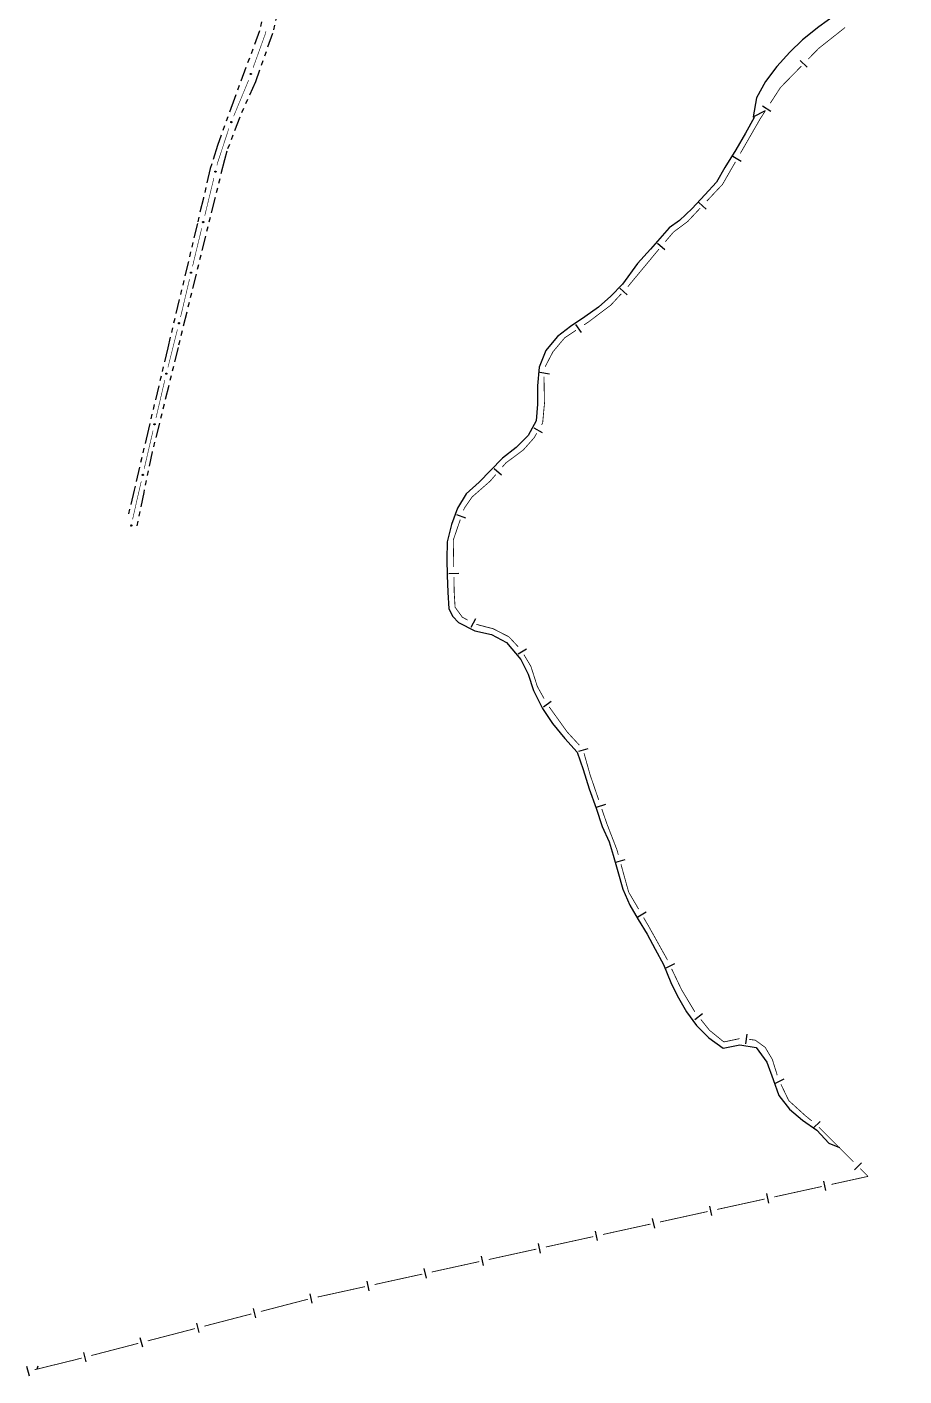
# Model space of a CAD drawing. Extents: x 209193 to 212081, y 4877574 to 4880493.
# Drawn here: x 211323.5 to 211593.7, y 4878091.6 to 4878506.9 of the extents above; entities that cross this region are included whole.
import ezdxf

# ---------------------------------------------------------------- set-up
doc = ezdxf.new("R2010")
doc.units = 0
doc.header["$LTSCALE"] = 1.5
doc.header["$MEASUREMENT"] = 0
doc.linetypes.add('TRACO_13', pattern=[8, 5, -1, 1, -1])
doc.linetypes.add('TRACO_25', pattern=[8, 3, -1, 1, -1, 1, -1])
for name, color, linetype in [('HD-CURSO-INTER', 170, 'CONTINUOUS'), ('HD-CURSO-PERENE', 170, 'CONTINUOUS'), ('HD-LAGOS-PERENE', 170, 'CONTINUOUS'), ('LM-LIM-SETORES-BAIRROS', 250, 'CONTINUOUS'), ('SV-EIXO-RUA-N-PAV', 6, 'CONTINUOUS'), ('SV-RUA-NAO-PAV', 7, 'CONTINUOUS')]:
    doc.layers.add(name, color=color, linetype=linetype)

msp = doc.modelspace()

# ---------------------------------------------------------------- linework, layer by layer
at = {"layer": 'HD-CURSO-INTER', "linetype": 'TRACO_13'}
msp.add_polyline3d([(211326.899365, 4878094.631634, 10.082664), (211326.600154, 4878093.746257, 9.846556)], dxfattribs=at)
at = {"layer": 'HD-CURSO-PERENE', "linetype": 'Continuous'}
msp.add_polyline3d([(211547.218143, 4878479.234029, 9.749455), (211547.538021, 4878479.074401, 9.944126), (211544.803941, 4878474.215733, 9.944126), (211541.830296, 4878469.037105, 9.944126), (211538.477085, 4878463.678305, 9.944126), (211535.902677, 4878459.079577, 10.032613), (211532.328445, 4878455.2395, 10.138797), (211528.414789, 4878450.999441, 10.227283), (211524.520678, 4878447.318992, 10.368862), (211521.265429, 4878445.086269, 10.382302), (211515.58, 4878438.46, 10.382302), (211511.55, 4878434.08, 10.382302), (211506.94, 4878427.77, 10.38), (211503.3, 4878424.07, 10.382302), (211499.6, 4878420.64, 10.382302), (211495.33, 4878417.67, 10.382302), (211490.95, 4878414.69, 10.382302), (211486.91, 4878411.63, 10.382302), (211486.321779, 4878410.920191, 10.382302), (211483.33, 4878407.31, 10.382302), (211481.24, 4878402.22, 10.382302), (211480.77, 4878396.38, 10.382302), (211480.76, 4878390.76, 10.382302), (211480.35, 4878385.61, 10.382302), (211477.88, 4878381.09, 10.382302), (211474.17, 4878377.41, 10.382302), (211469.96, 4878374.12, 10.382302), (211466.29, 4878370.37, 10.382302), (211462.78, 4878366.76, 10.382302), (211458.83, 4878363.18, 10.382302), (211456.1, 4878358.79, 10.382302), (211454.24, 4878353.71, 10.382302), (211452.94, 4878348.39, 10.382302), (211452.82, 4878343.09, 10.382302), (211452.91, 4878338, 10.382302), (211453.1, 4878332.92, 10.382302), (211453.47, 4878327.77, 10.382302), (211454.700805, 4878325.391848, 10.382302), (211456.46, 4878323.59, 10.382302), (211461.48, 4878321.05, 10.382302), (211466.64, 4878319.88, 10.382302), (211471.18, 4878317.37, 10.382302), (211475.63, 4878312.2, 10.382302), (211477.86, 4878307.69, 10.382302), (211479.52, 4878302.6, 10.382302), (211482.27, 4878297.15, 10.382302), (211485.33, 4878292.53, 10.382302), (211489.17, 4878287.88, 10.382302), (211492.96, 4878283.67, 10.382302), (211494.86, 4878278.35, 10.382302), (211496.64, 4878272.42, 10.382302), (211498.79, 4878266.45, 10.382302), (211500.67, 4878260.79, 10.382302), (211502.82, 4878256.09, 10.382302), (211504.117139, 4878251.918898, 10.377798), (211505.536936, 4878246.908728, 10.377798), (211507.076715, 4878241.458543, 10.377798), (211509.226487, 4878236.578384, 10.377798), (211511.746257, 4878232.118244, 10.377798), (211514.556017, 4878227.658106, 10.377798), (211516.965786, 4878223.027959, 10.377798), (211519.535548, 4878218.347811, 10.377798), (211521.874309, 4878212.798103, 10.209586), (211523.808375, 4878208.771184, 10.262678), (211526.630118, 4878203.777057, 10.262678), (211529.731065, 4878199.522618, 10.262678), (211533.551065, 4878195.768392, 10.280375), (211537.950227, 4878192.514266, 10.298073), (211543.105434, 4878193.557633, 10.244981), (211548.062268, 4878192.722202, 10.404257), (211551.383234, 4878188.228113, 10.421954), (211553.365859, 4878182.933533, 10.510441), (211555.128419, 4878177.93856, 10.510441), (211558.389196, 4878173.744205, 10.475046), (211562.36876, 4878170.389817, 10.828994), (211566.827781, 4878167.255652, 11.218335), (211570.508015, 4878163.34143, 11.271427), (211573.740112, 4878161.926129, 11.306822)], dxfattribs=at)
at = {"layer": 'HD-LAGOS-PERENE', "linetype": 'Continuous'}
msp.add_polyline3d([(211593.655228, 4878579.724059, 9.767153), (211593.004828, 4878578.678624, 9.767153), (211591.010397, 4878573.54075, 9.767153), (211588.996419, 4878567.843266, 9.767153), (211589.220777, 4878562.067628, 9.767153), (211589.350921, 4878558.128805, 9.767153), (211589.40501, 4878556.491813, 9.767153), (211586.910493, 4878551.953106, 9.767153), (211585.03658, 4878546.035893, 9.767153), (211582.422642, 4878540.877538, 9.767153), (211577.048764, 4878538.355067, 9.767153), (211574.854283, 4878533.476845, 9.767153), (211572.879538, 4878528.718712, 9.767153), (211571.345598, 4878522.501988, 9.767153), (211573.169036, 4878516.327917, 9.767153), (211572.55401, 4878510.59158, 9.767153), (211567.460778, 4878506.97013, 9.767153), (211562.407812, 4878502.968987, 9.767153), (211558.453857, 4878499.148592, 9.767153), (211554.460435, 4878494.688628, 9.767153), (211551.026675, 4878490.109199, 9.767153), (211548.192812, 4878485.070582, 9.767153), (211547.218143, 4878479.234029, 9.767153), (211551.012916, 4878481.18014, 9.767153)], dxfattribs=at)
at = {"layer": 'LM-LIM-SETORES-BAIRROS', "const_width": 0.25}
for points in [[(211567.344455, 4878500.278845), (211575.510776, 4878506.732874)], [(211564.135959, 4878496.994855), (211566.931308, 4878499.855977)], [(211566.931308, 4878499.855977), (211567.344455, 4878500.278845)], [(211555.587359, 4878488.245112), (211562.039447, 4878494.849013)], [(211552.452769, 4878483.403912), (211555.170277, 4878487.600952)], [(211555.170277, 4878487.600952), (211555.587359, 4878488.245112)], [(211543.221547, 4878467.957503), (211549.205877, 4878478.358839)], [(211549.205877, 4878478.358839), (211549.363014, 4878478.631958)], [(211549.363014, 4878478.631958), (211550.822264, 4878480.885688)], [(211537.744238, 4878458.437417), (211541.725465, 4878465.357169)], [(211532.939087, 4878453.324243), (211537.732804, 4878458.42525)], [(211537.732804, 4878458.42525), (211537.744238, 4878458.437417)], [(211526.955374, 4878446.956959), (211530.884636, 4878451.138097)], [(211522.667492, 4878443.775628), (211526.744708, 4878446.800659)], [(211526.744708, 4878446.800659), (211526.955374, 4878446.956959)], [(211520.123467, 4878440.789164), (211522.068867, 4878443.072894)], [(211522.068867, 4878443.072894), (211522.667492, 4878443.775628)], [(211508.598616, 4878426.962775), (211517.535318, 4878437.739387)], [(211517.535318, 4878437.739387), (211517.895494, 4878438.173717)], [(211517.895494, 4878438.173717), (211518.178068, 4878438.505434)], [(211503.372023, 4878421.298828), (211506.568427, 4878424.7544)], [(211496.594404, 4878416.181033), (211503.138377, 4878421.122402)], [(211503.138377, 4878421.122402), (211503.372023, 4878421.298828)], [(211495.096749, 4878415.182597), (211495.9288, 4878415.737297)], [(211495.9288, 4878415.737297), (211496.594404, 4878416.181033)], [(211488.596269, 4878410.570921), (211489.12519, 4878411.201557)], [(211489.12519, 4878411.201557), (211492.600598, 4878413.518496)], [(211485.528902, 4878406.913675), (211488.596269, 4878410.570921)], [(211483.315802, 4878402.694953), (211485.423579, 4878406.712903)], [(211485.423579, 4878406.712903), (211485.528902, 4878406.913675)], [(211482.762527, 4878399.098665), (211482.789266, 4878399.272469)], [(211482.776494, 4878398.274633), (211482.762527, 4878399.098665)], [(211483.245438, 4878402.237585), (211483.315802, 4878402.694953)], [(211482.900845, 4878390.937857), (211482.776494, 4878398.274633)], [(211482.839513, 4878390.278533), (211482.900845, 4878390.937857)], [(211482.34757, 4878384.99015), (211482.839513, 4878390.278533)], [(211482.003891, 4878384.393233), (211482.34757, 4878384.99015)], [(211476.399863, 4878376.691024), (211479.439309, 4878380.110401)], [(211479.439309, 4878380.110401), (211479.719514, 4878380.425631)], [(211479.719514, 4878380.425631), (211480.506997, 4878381.793366)], [(211471.005431, 4878372.67978), (211476.058794, 4878376.437409)], [(211476.058794, 4878376.437409), (211476.399863, 4878376.691024)], [(211469.892112, 4878371.391511), (211470.545975, 4878372.148124)], [(211470.545975, 4878372.148124), (211471.005431, 4878372.67978)], [(211460.631523, 4878362.236713), (211465.939443, 4878366.881143)], [(211465.939443, 4878366.881143), (211466.164274, 4878367.07787)], [(211466.164274, 4878367.07787), (211467.930523, 4878369.121672)], [(211458.141785, 4878358.640425), (211460.092479, 4878361.458094)], [(211460.092479, 4878361.458094), (211460.631523, 4878362.236713)], [(211457.955953, 4878358.098416), (211458.141785, 4878358.640425)], [(211454.822135, 4878348.958111), (211456.982981, 4878355.260578)], [(211454.827976, 4878348.62077), (211454.822135, 4878348.958111)], [(211454.966484, 4878340.621969), (211454.827976, 4878348.62077)], [(211455.098773, 4878332.982293), (211455.018424, 4878337.622419)], [(211455.119865, 4878332.623734), (211455.098773, 4878332.982293)], [(211455.37541, 4878328.279454), (211455.119865, 4878332.623734)], [(211455.756669, 4878327.755223), (211455.37541, 4878328.279454)], [(211457.58851, 4878325.236442), (211455.756669, 4878327.755223)], [(211458.362606, 4878324.806389), (211457.58851, 4878325.236442)], [(211459.236763, 4878324.320746), (211458.362606, 4878324.806389)], [(211467.132506, 4878321.640154), (211461.916403, 4878323.006276)], [(211467.673164, 4878321.362101), (211467.132506, 4878321.640154)], [(211471.973663, 4878319.150416), (211467.673164, 4878321.362101)], [(211472.08549, 4878319.030306), (211471.973663, 4878319.150416)], [(211474.811163, 4878316.102729), (211472.08549, 4878319.030306)], [(211478.751282, 4878310.021377), (211476.568651, 4878313.692165)], [(211478.97242, 4878309.326373), (211478.751282, 4878310.021377)], [(211480.687745, 4878303.935351), (211478.97242, 4878309.326373)], [(211480.853486, 4878303.635438), (211480.687745, 4878303.935351)], [(211482.788231, 4878300.134472), (211480.853486, 4878303.635438)], [(211489.885943, 4878289.895996), (211484.371367, 4878297.592162)], [(211490.246414, 4878289.504628), (211489.885943, 4878289.895996)], [(211493.633792, 4878285.826902), (211490.246414, 4878289.504628)], [(211496.940201, 4878276.755713), (211495.101731, 4878283.305261)], [(211497.00415, 4878276.569051), (211496.940201, 4878276.755713)], [(211499.596953, 4878269.000869), (211497.00415, 4878276.569051)], [(211502.057995, 4878261.817285), (211500.569254, 4878266.162801)], [(211502.204575, 4878261.438088), (211502.057995, 4878261.817285)], [(211505.239327, 4878253.587319), (211502.204575, 4878261.438088)], [(211505.394772, 4878253.025325), (211505.239327, 4878253.587319)], [(211505.661358, 4878252.061514), (211505.394772, 4878253.025325)], [(211508.835615, 4878240.585354), (211506.461116, 4878249.170081)], [(211508.882642, 4878240.505194), (211508.835615, 4878240.585354)], [(211511.91873, 4878235.330045), (211508.882642, 4878240.505194)], [(211514.921641, 4878230.211446), (211513.436774, 4878232.74247)], [(211514.953581, 4878230.154188), (211514.921641, 4878230.211446)], [(211520.59271, 4878220.045017), (211514.953581, 4878230.154188)], [(211520.775809, 4878219.662174), (211520.59271, 4878220.045017)], [(211525.15723, 4878210.501022), (211522.070175, 4878216.955772)], [(211525.591991, 4878209.776421), (211525.15723, 4878210.501022)], [(211529.193461, 4878203.77397), (211525.591991, 4878209.776421)], [(211533.732993, 4878198.052332), (211531.043271, 4878201.414485)], [(211534.271883, 4878197.614484), (211533.732993, 4878198.052332)], [(211538.159194, 4878194.456044), (211534.271883, 4878197.614484)], [(211543.043443, 4878195.484307), (211539.129244, 4878194.660265)], [(211547.841508, 4878195.009319), (211546.01506, 4878195.237625)], [(211539.129244, 4878194.660265), (211538.159194, 4878194.456044)], [(211547.970371, 4878194.915601), (211547.841508, 4878195.009319)], [(211550.884521, 4878192.796219), (211547.970371, 4878194.915601)], [(211551.08674, 4878192.454975), (211550.884521, 4878192.796219)], [(211553.097621, 4878189.061612), (211551.08674, 4878192.454975)], [(211553.114091, 4878189.008542), (211553.097621, 4878189.061612)], [(211554.596088, 4878184.233222), (211553.114091, 4878189.008542)], [(211558.146256, 4878176.405445), (211555.723558, 4878181.461512)], [(211558.437376, 4878176.140755), (211558.146256, 4878176.405445)], [(211563.26826, 4878171.748456), (211558.437376, 4878176.140755)], [(211563.634411, 4878171.452419), (211563.26826, 4878171.748456)], [(211565.189671, 4878170.194975), (211563.634411, 4878171.452419)], [(211572.164565, 4878163.503101), (211567.44503, 4878168.222635)], [(211572.394674, 4878163.272784), (211572.164565, 4878163.503101)], [(211578.048972, 4878157.613374), (211572.394674, 4878163.272784)], [(211582.576809, 4878153.081442), (211580.169333, 4878155.491095)], [(211553.668658, 4878146.748169), (211568.32114, 4878149.958273)], [(211571.251637, 4878150.600294), (211581.99679, 4878152.954371)], [(211581.99679, 4878152.954371), (211582.576809, 4878153.081442)], [(211536.08568, 4878142.896045), (211550.738162, 4878146.106149)], [(211518.502701, 4878139.04392), (211533.155183, 4878142.254024)], [(211500.919723, 4878135.191795), (211515.572205, 4878138.401899)], [(211483.336744, 4878131.33967), (211497.989226, 4878134.549774)], [(211465.753765, 4878127.487545), (211480.406248, 4878130.697649)], [(211448.170787, 4878123.63542), (211462.823269, 4878126.845524)], [(211430.587808, 4878119.783296), (211445.240291, 4878122.9934)], [(211413.00483, 4878115.931171), (211427.657312, 4878119.141275)], [(211395.561471, 4878111.49574), (211410.079435, 4878115.267835)], [(211378.139913, 4878106.969226), (211392.657878, 4878110.741321)], [(211360.718355, 4878102.442713), (211375.23632, 4878106.214808)], [(211343.296797, 4878097.916199), (211357.814762, 4878101.688294)], [(211325.832689, 4878093.558306), (211337.488256, 4878096.412731)], [(211337.488256, 4878096.412731), (211337.871653, 4878096.506624)], [(211337.871653, 4878096.506624), (211340.393204, 4878097.16178)]]:
    msp.add_lwpolyline(points, dxfattribs=at)
at = {"layer": 'LM-LIM-SETORES-BAIRROS'}
for points in [[(211563.811205, 4878494.516038), (211561.665363, 4878496.61255)], [(211552.624877, 4878480.909843), (211550.106653, 4878482.540348)], [(211543.524326, 4878465.475906), (211540.923992, 4878466.971988)], [(211532.662526, 4878450.839587), (211530.47638, 4878452.894038)], [(211519.968399, 4878438.293978), (211517.68467, 4878440.239377)], [(211508.348618, 4878424.469936), (211506.14632, 4878426.507062)], [(211494.264699, 4878412.825121), (211492.600598, 4878415.321272)], [(211484.423881, 4878400.032755), (211481.458766, 4878400.488927)], [(211482.305896, 4878381.911542), (211479.706028, 4878383.408435)], [(211469.719305, 4878368.897491), (211467.449467, 4878370.85908)], [(211458.726224, 4878355.720038), (211455.888386, 4878356.693011)], [(211456.500886, 4878338.648239), (211453.501336, 4878338.596299)], [(211461.713542, 4878324.660695), (211460.256613, 4878322.038224)], [(211477.346879, 4878315.318314), (211474.768272, 4878313.785088)], [(211485.00822, 4878299.278703), (211482.569617, 4878297.531357)], [(211496.275657, 4878284.673434), (211493.387292, 4878283.862665)], [(211501.664187, 4878267.594974), (211498.826119, 4878266.622673)], [(211507.640247, 4878250.533771), (211504.748813, 4878249.734013)], [(211514.224546, 4878234.364017), (211511.636972, 4878232.845973)], [(211522.991921, 4878218.505089), (211520.285519, 4878217.210723)], [(211531.589879, 4878203.132396), (211529.247273, 4878201.258312)], [(211545.208835, 4878196.850077), (211544.83673, 4878193.873243)], [(211556.644162, 4878183.011508), (211553.938714, 4878181.715148)], [(211567.798584, 4878169.990402), (211565.677264, 4878167.869081)], [(211580.523685, 4878157.258702), (211578.401406, 4878155.13834)], [(211569.618983, 4878148.707032), (211568.976962, 4878151.637529)], [(211552.036004, 4878144.854907), (211551.393983, 4878147.785404)], [(211534.453026, 4878141.002782), (211533.811005, 4878143.933279)], [(211516.870047, 4878137.150658), (211516.228026, 4878140.081154)], [(211499.287069, 4878133.298533), (211498.645048, 4878136.229029)], [(211481.70409, 4878129.446408), (211481.062069, 4878132.376904)], [(211446.538133, 4878121.742158), (211445.896112, 4878124.672655)], [(211464.121112, 4878125.594283), (211463.479091, 4878128.52478)], [(211428.955155, 4878117.890033), (211428.313134, 4878120.82053)], [(211411.372176, 4878114.037909), (211410.730155, 4878116.968405)], [(211394.002951, 4878109.540998), (211393.248532, 4878112.444591)], [(211376.581394, 4878105.014484), (211375.826975, 4878107.918077)], [(211359.159836, 4878100.48797), (211358.405417, 4878103.391563)], [(211341.738278, 4878095.961456), (211340.983859, 4878098.865049)], [(211324.270192, 4878091.624767), (211323.513202, 4878094.527691)]]:
    msp.add_lwpolyline(points, dxfattribs=at)
at = {"layer": 'SV-EIXO-RUA-N-PAV', "const_width": 0.18}
for points in [[(211396.921534, 4878504.737234), (211393.141832, 4878494.29151)], [(211397.135425, 4878505.602671), (211396.921534, 4878504.737234)], [(211391.69564, 4878490.294762), (211387.189877, 4878479.443384)], [(211391.780822, 4878490.530174), (211391.69564, 4878490.294762)], [(211385.719487, 4878475.725623), (211382.29243, 4878465.273098)], [(211382.29243, 4878465.273098), (211382.194013, 4878464.972927)], [(211382.194013, 4878464.972927), (211382.033108, 4878464.308012)], [(211381.092292, 4878460.420228), (211378.975456, 4878451.672713)], [(211378.96346, 4878451.623141), (211378.268676, 4878448.757158)], [(211378.975456, 4878451.672713), (211378.96346, 4878451.623141)], [(211377.326276, 4878444.869758), (211375.205876, 4878436.123107)], [(211375.205876, 4878436.123107), (211375.162809, 4878435.945458)], [(211375.162809, 4878435.945458), (211374.514917, 4878433.203765)], [(211373.595008, 4878429.310981), (211371.295236, 4878419.57902)], [(211371.267142, 4878419.460135), (211370.812689, 4878417.638115)], [(211371.295236, 4878419.57902), (211371.267142, 4878419.460135)], [(211369.844656, 4878413.757018), (211366.940556, 4878402.113728)], [(211365.982522, 4878398.230218), (211363.255766, 4878386.544124)], [(211362.346848, 4878382.648759), (211362.145581, 4878381.786186)], [(211362.145581, 4878381.786186), (211359.634605, 4878370.959288)], [(211358.730909, 4878367.062709), (211357.827214, 4878363.166129)], [(211357.727325, 4878362.735425), (211356.059552, 4878355.363868)], [(211357.827214, 4878363.166129), (211357.727325, 4878362.735425)]]:
    msp.add_lwpolyline(points, dxfattribs=at)
at = {"layer": 'SV-EIXO-RUA-N-PAV'}
for points in [[(211392.613727, 4878492.508494), (211392.635105, 4878492.464506), (211392.644484, 4878492.422328), (211392.642181, 4878492.384898), (211392.631521, 4878492.352353), (211392.616866, 4878492.320287), (211392.594958, 4878492.291217), (211392.563495, 4878492.264338), (211392.519519, 4878492.242583), (211392.47568, 4878492.235815), (211392.438864, 4878492.23611), (211392.404288, 4878492.245271), (211392.373375, 4878492.26003), (211392.343931, 4878492.283785), (211392.317004, 4878492.315936), (211392.296199, 4878492.360685), (211392.287288, 4878492.402098), (211392.290466, 4878492.438243), (211392.299896, 4878492.472945), (211392.31525, 4878492.505503), (211392.33692, 4878492.533915), (211392.36934, 4878492.560969), (211392.413779, 4878492.580918), (211392.454982, 4878492.590277), (211392.491162, 4878492.587608), (211392.525118, 4878492.577554), (211392.557459, 4878492.563246), (211392.587598, 4878492.54244), (211392.613727, 4878492.508494)], [(211386.57968, 4878477.686768), (211386.598996, 4878477.641836), (211386.606409, 4878477.599269), (211386.602373, 4878477.561986), (211386.590216, 4878477.52997), (211386.57409, 4878477.498617), (211386.550858, 4878477.470594), (211386.518183, 4878477.445203), (211386.473245, 4878477.42551), (211386.42914, 4878477.420782), (211386.392377, 4878477.422783), (211386.358263, 4878477.433537), (211386.328068, 4878477.449713), (211386.299757, 4878477.474809), (211386.274349, 4878477.508173), (211386.255641, 4878477.553838), (211386.248659, 4878477.59562), (211386.25351, 4878477.631579), (211386.264538, 4878477.665806), (211386.281385, 4878477.697618), (211386.304349, 4878477.724995), (211386.337988, 4878477.750516), (211386.383305, 4878477.768384), (211386.424897, 4878477.775823), (211386.460915, 4878477.771479), (211386.494367, 4878477.759862), (211386.526011, 4878477.74407), (211386.555153, 4878477.721889), (211386.57968, 4878477.686768)], [(211381.703487, 4878462.477878), (211381.729555, 4878462.436496), (211381.743497, 4878462.395599), (211381.745308, 4878462.358142), (211381.738277, 4878462.324626), (211381.727223, 4878462.291147), (211381.708631, 4878462.259852), (211381.680301, 4878462.229689), (211381.638973, 4878462.203247), (211381.59614, 4878462.191719), (211381.559512, 4878462.187979), (211381.524141, 4878462.193297), (211381.491798, 4878462.204581), (211381.459929, 4878462.224969), (211381.429642, 4878462.253976), (211381.40406, 4878462.296177), (211381.390666, 4878462.336365), (211381.389866, 4878462.37264), (211381.395438, 4878462.408166), (211381.407134, 4878462.442211), (211381.425562, 4878462.472825), (211381.454822, 4878462.503267), (211381.496809, 4878462.527964), (211381.536739, 4878462.54178), (211381.572994, 4878462.54309), (211381.607846, 4878462.536816), (211381.64156, 4878462.526137), (211381.673797, 4878462.508757), (211381.703487, 4878462.477878)], [(211377.938309, 4878446.927159), (211377.96436, 4878446.885766), (211377.978286, 4878446.844864), (211377.980081, 4878446.807406), (211377.973037, 4878446.773893), (211377.961969, 4878446.740418), (211377.943364, 4878446.709131), (211377.915022, 4878446.678979), (211377.873683, 4878446.652555), (211377.830845, 4878446.641043), (211377.794216, 4878446.637318), (211377.758847, 4878446.642651), (211377.726508, 4878446.653948), (211377.694648, 4878446.674349), (211377.664373, 4878446.703369), (211377.638808, 4878446.74558), (211377.625431, 4878446.785773), (211377.624646, 4878446.822049), (211377.630232, 4878446.857573), (211377.641942, 4878446.891612), (211377.660382, 4878446.92222), (211377.689655, 4878446.952649), (211377.731652, 4878446.97733), (211377.771587, 4878446.991129), (211377.807843, 4878446.992424), (211377.842693, 4878446.986136), (211377.876402, 4878446.975443), (211377.908632, 4878446.95805), (211377.938309, 4878446.927159)], [(211374.195135, 4878431.371886), (211374.221425, 4878431.330644), (211374.235587, 4878431.289823), (211374.237599, 4878431.252377), (211374.230749, 4878431.218823), (211374.219875, 4878431.185285), (211374.201451, 4878431.15389), (211374.173284, 4878431.123576), (211374.132098, 4878431.096913), (211374.089328, 4878431.085154), (211374.052721, 4878431.081217), (211374.017322, 4878431.086346), (211373.984918, 4878431.097455), (211373.95294, 4878431.117671), (211373.922498, 4878431.146516), (211373.896689, 4878431.188578), (211373.88308, 4878431.228693), (211373.882085, 4878431.264965), (211373.887466, 4878431.30052), (211373.898978, 4878431.334627), (211373.917241, 4878431.36534), (211373.946338, 4878431.395938), (211373.988192, 4878431.420861), (211374.028047, 4878431.434891), (211374.064294, 4878431.436396), (211374.09918, 4878431.43031), (211374.13295, 4878431.419812), (211374.16528, 4878431.402605), (211374.195135, 4878431.371886)], [(211370.470253, 4878415.810336), (211370.49603, 4878415.768772), (211370.509686, 4878415.727779), (211370.511234, 4878415.69031), (211370.503969, 4878415.656844), (211370.49268, 4878415.623443), (211370.473869, 4878415.592279), (211370.445329, 4878415.562315), (211370.403816, 4878415.536164), (211370.360903, 4878415.524936), (211370.324251, 4878415.521452), (211370.288917, 4878415.527019), (211370.256654, 4878415.538529), (211370.224929, 4878415.559139), (211370.194846, 4878415.588358), (211370.16956, 4878415.630737), (211370.156449, 4878415.671018), (211370.155903, 4878415.707298), (211370.161724, 4878415.742784), (211370.173657, 4878415.776746), (211370.192299, 4878415.807231), (211370.221772, 4878415.837467), (211370.263931, 4878415.861869), (211370.303957, 4878415.875405), (211370.34022, 4878415.87646), (211370.375028, 4878415.869943), (211370.408666, 4878415.859028), (211370.44078, 4878415.841423), (211370.470253, 4878415.810336)], [(211366.598119, 4878400.285949), (211366.623897, 4878400.244385), (211366.637552, 4878400.203392), (211366.6391, 4878400.165924), (211366.631835, 4878400.132457), (211366.620546, 4878400.099056), (211366.601735, 4878400.067892), (211366.573196, 4878400.037928), (211366.531683, 4878400.011777), (211366.48877, 4878400.000549), (211366.452117, 4878399.997066), (211366.416784, 4878400.002632), (211366.384521, 4878400.014142), (211366.352795, 4878400.034753), (211366.322712, 4878400.063971), (211366.297427, 4878400.106351), (211366.284315, 4878400.146631), (211366.283769, 4878400.182912), (211366.28959, 4878400.218398), (211366.301524, 4878400.252359), (211366.320166, 4878400.282844), (211366.349639, 4878400.31308), (211366.391798, 4878400.337483), (211366.431824, 4878400.351018), (211366.468087, 4878400.352074), (211366.502894, 4878400.345556), (211366.536533, 4878400.334641), (211366.568647, 4878400.317036), (211366.598119, 4878400.285949)], [(211362.941157, 4878384.71135), (211362.967563, 4878384.670183), (211362.98184, 4878384.629402), (211362.983958, 4878384.591961), (211362.977202, 4878384.558388), (211362.966422, 4878384.524819), (211362.948087, 4878384.493373), (211362.920006, 4878384.462979), (211362.878896, 4878384.4362), (211362.836158, 4878384.42432), (211362.799563, 4878384.42028), (211362.764149, 4878384.425309), (211362.731715, 4878384.436327), (211362.69968, 4878384.456453), (211362.669156, 4878384.485211), (211362.643229, 4878384.527201), (211362.629507, 4878384.567277), (211362.628409, 4878384.603545), (211362.63369, 4878384.639116), (211362.645106, 4878384.673255), (211362.663282, 4878384.704019), (211362.692293, 4878384.7347), (211362.734075, 4878384.759741), (211362.773891, 4878384.773883), (211362.810134, 4878384.77549), (211362.845036, 4878384.769502), (211362.878837, 4878384.7591), (211362.911215, 4878384.741985), (211362.941157, 4878384.71135)], [(211359.322452, 4878369.126094), (211359.348914, 4878369.084963), (211359.363245, 4878369.044201), (211359.365413, 4878369.006763), (211359.358703, 4878368.973181), (211359.347968, 4878368.939598), (211359.329675, 4878368.908127), (211359.301635, 4878368.877695), (211359.26056, 4878368.850861), (211359.217839, 4878368.838924), (211359.181249, 4878368.834835), (211359.145829, 4878368.839816), (211359.113379, 4878368.850791), (211359.081317, 4878368.870874), (211359.050755, 4878368.899591), (211359.024772, 4878368.941546), (211359.010996, 4878368.981604), (211359.00985, 4878369.017871), (211359.015083, 4878369.053448), (211359.026453, 4878369.087603), (211359.044588, 4878369.118391), (211359.073557, 4878369.149111), (211359.115306, 4878369.174208), (211359.155103, 4878369.188404), (211359.191343, 4878369.190059), (211359.226254, 4878369.184118), (211359.260068, 4878369.173761), (211359.292469, 4878369.156689), (211359.322452, 4878369.126094)], [(211355.75729, 4878353.529017), (211355.783973, 4878353.488029), (211355.798524, 4878353.447345), (211355.800894, 4878353.409919), (211355.794364, 4878353.376301), (211355.783811, 4878353.342661), (211355.765688, 4878353.311092), (211355.737812, 4878353.280509), (211355.696883, 4878353.253454), (211355.654226, 4878353.241287), (211355.617659, 4878353.237001), (211355.582212, 4878353.241791), (211355.549704, 4878353.25259), (211355.517535, 4878353.2725), (211355.486818, 4878353.301052), (211355.460609, 4878353.342866), (211355.446617, 4878353.382849), (211355.445275, 4878353.419109), (211355.450316, 4878353.454715), (211355.461502, 4878353.48893), (211355.479471, 4878353.519816), (211355.508274, 4878353.550691), (211355.549887, 4878353.576013), (211355.589606, 4878353.590423), (211355.625838, 4878353.592274), (211355.66078, 4878353.586521), (211355.69465, 4878353.576347), (211355.727142, 4878353.55945), (211355.75729, 4878353.529017)]]:
    msp.add_lwpolyline(points, close=True, dxfattribs=at)
for points in [[(211392.31525, 4878492.505503), (211392.287288, 4878492.402098)], [(211392.325206, 4878492.515412), (211392.293466, 4878492.387591)], [(211392.33692, 4878492.533915), (211392.296199, 4878492.360685)], [(211392.353494, 4878492.541454), (211392.308804, 4878492.345763)], [(211392.36934, 4878492.560969), (211392.317004, 4878492.315936)], [(211392.391691, 4878492.566812), (211392.331022, 4878492.302897)], [(211392.413779, 4878492.580918), (211392.343931, 4878492.283785)], [(211392.4327, 4878492.583898), (211392.359276, 4878492.276712)], [(211392.454982, 4878492.590277), (211392.373375, 4878492.26003)], [(211392.471168, 4878492.585941), (211392.389387, 4878492.255659)], [(211392.491162, 4878492.587608), (211392.404288, 4878492.245271)], [(211392.50685, 4878492.580285), (211392.419717, 4878492.243233)], [(211392.525118, 4878492.577554), (211392.438864, 4878492.23611)], [(211392.54103, 4878492.566466), (211392.460641, 4878492.240034)], [(211392.557459, 4878492.563246), (211392.47568, 4878492.235815)], [(211392.570786, 4878492.548444), (211392.499574, 4878492.24336)], [(211392.587598, 4878492.54244), (211392.519519, 4878492.242583)], [(211392.598685, 4878492.525289), (211392.540937, 4878492.257415)], [(211392.613727, 4878492.508494), (211392.563495, 4878492.264338)], [(211392.624398, 4878492.48406), (211392.581346, 4878492.284875)], [(211392.635105, 4878492.464506), (211392.594958, 4878492.291217)], [(211392.640555, 4878492.440485), (211392.607996, 4878492.314412)], [(211392.644484, 4878492.422328), (211392.616866, 4878492.320287)], [(211386.281385, 4878477.697618), (211386.248659, 4878477.59562)], [(211386.29179, 4878477.707054), (211386.254158, 4878477.580842)], [(211386.304349, 4878477.724995), (211386.255641, 4878477.553838)], [(211386.321254, 4878477.731757), (211386.267541, 4878477.538348)], [(211386.337988, 4878477.750516), (211386.274349, 4878477.508173)], [(211386.360587, 4878477.755317), (211386.287748, 4878477.494499)], [(211386.383305, 4878477.768384), (211386.299757, 4878477.474809)], [(211386.402343, 4878477.770483), (211386.314757, 4878477.467031)], [(211386.424897, 4878477.775823), (211386.328068, 4878477.449713)], [(211386.440865, 4878477.77074), (211386.34386, 4878477.444605)], [(211386.460915, 4878477.771479), (211386.358263, 4878477.433537)], [(211386.476246, 4878477.763436), (211386.373581, 4878477.430786)], [(211386.494367, 4878477.759862), (211386.392377, 4878477.422783)], [(211386.509749, 4878477.748048), (211386.414313, 4878477.425693)], [(211386.526011, 4878477.74407), (211386.42914, 4878477.420782)], [(211386.538637, 4878477.728665), (211386.453358, 4878477.427211)], [(211386.555153, 4878477.721889), (211386.473245, 4878477.42551)], [(211386.565433, 4878477.704242), (211386.495328, 4878477.439333)], [(211386.57968, 4878477.686768), (211386.518183, 4878477.445203)], [(211386.589207, 4878477.661866), (211386.536967, 4878477.46489)], [(211386.598996, 4878477.641836), (211386.550858, 4878477.470594)], [(211386.603326, 4878477.617589), (211386.564958, 4878477.49316)], [(211386.606409, 4878477.599269), (211386.57409, 4878477.498617)], [(211381.407134, 4878462.442211), (211381.390666, 4878462.336365)], [(211381.415945, 4878462.45315), (211381.398397, 4878462.322622)], [(211381.425562, 4878462.472825), (211381.40406, 4878462.296177)], [(211381.441209, 4878462.482134), (211381.418224, 4878462.282726)], [(211381.454822, 4878462.503267), (211381.429642, 4878462.253976)], [(211381.4764, 4878462.511524), (211381.445004, 4878462.242552)], [(211381.496809, 4878462.527964), (211381.459929, 4878462.224969)], [(211381.51529, 4878462.532999), (211381.475956, 4878462.219619)], [(211381.536739, 4878462.54178), (211381.491798, 4878462.204581)], [(211381.553303, 4878462.539243), (211381.508192, 4878462.20199)], [(211381.572994, 4878462.54309), (211381.524141, 4878462.193297)], [(211381.58939, 4878462.53753), (211381.539701, 4878462.192962)], [(211381.607846, 4878462.536816), (211381.559512, 4878462.187979)], [(211381.624877, 4878462.527538), (211381.580729, 4878462.194264)], [(211381.64156, 4878462.526137), (211381.59614, 4878462.191719)], [(211381.656429, 4878462.512883), (211381.619063, 4878462.201835)], [(211381.673797, 4878462.508757), (211381.638973, 4878462.203247)], [(211381.686696, 4878462.492923), (211381.658638, 4878462.220336)], [(211381.703487, 4878462.477878), (211381.680301, 4878462.229689)], [(211381.71677, 4878462.45476), (211381.695796, 4878462.252057)], [(211381.729555, 4878462.436496), (211381.708631, 4878462.259852)], [(211381.737603, 4878462.413217), (211381.71905, 4878462.284335)], [(211381.743497, 4878462.395599), (211381.727223, 4878462.291147)], [(211377.641942, 4878446.891612), (211377.625431, 4878446.785773)], [(211377.650757, 4878446.902549), (211377.633156, 4878446.772027)], [(211377.660382, 4878446.92222), (211377.638808, 4878446.74558)], [(211377.676033, 4878446.931522), (211377.652967, 4878446.732123)], [(211377.689655, 4878446.952649), (211377.664373, 4878446.703369)], [(211377.711236, 4878446.960897), (211377.67973, 4878446.691938)], [(211377.731652, 4878446.97733), (211377.694648, 4878446.674349)], [(211377.750135, 4878446.982356), (211377.710673, 4878446.668992)], [(211377.771587, 4878446.991129), (211377.726508, 4878446.653948)], [(211377.78815, 4878446.988585), (211377.742901, 4878446.651351)], [(211377.807843, 4878446.992424), (211377.758847, 4878446.642651)], [(211377.824236, 4878446.986857), (211377.774407, 4878446.642309)], [(211377.842693, 4878446.986136), (211377.794216, 4878446.637318)], [(211377.85972, 4878446.976851), (211377.815436, 4878446.643595)], [(211377.876402, 4878446.975443), (211377.830845, 4878446.641043)], [(211377.891265, 4878446.962183), (211377.853772, 4878446.65115)], [(211377.908632, 4878446.95805), (211377.873683, 4878446.652555)], [(211377.921525, 4878446.942211), (211377.893355, 4878446.669635)], [(211377.938309, 4878446.927159), (211377.915022, 4878446.678979)], [(211377.951583, 4878446.904035), (211377.930526, 4878446.701341)], [(211377.96436, 4878446.885766), (211377.943364, 4878446.709131)], [(211377.972399, 4878446.862484), (211377.953793, 4878446.73361)], [(211377.978286, 4878446.844864), (211377.961969, 4878446.740418)], [(211373.898978, 4878431.334627), (211373.88308, 4878431.228693)], [(211373.90773, 4878431.345613), (211373.890884, 4878431.214992)], [(211373.917241, 4878431.36534), (211373.896689, 4878431.188578)], [(211373.932839, 4878431.374733), (211373.910926, 4878431.175204)], [(211373.946338, 4878431.395938), (211373.922498, 4878431.146516)], [(211373.967871, 4878431.404311), (211373.937921, 4878431.135174)], [(211373.988192, 4878431.420861), (211373.95294, 4878431.117671)], [(211374.006645, 4878431.425994), (211373.968996, 4878431.112407)], [(211374.028047, 4878431.434891), (211373.984918, 4878431.097455)], [(211374.044624, 4878431.432443), (211374.001326, 4878431.094953)], [(211374.064294, 4878431.436396), (211374.017322, 4878431.086346)], [(211374.080719, 4878431.430924), (211374.032883, 4878431.086093)], [(211374.09918, 4878431.43031), (211374.052721, 4878431.081217)], [(211374.11626, 4878431.421123), (211374.073904, 4878431.087617)], [(211374.13295, 4878431.419812), (211374.089328, 4878431.085154)], [(211374.14789, 4878431.406638), (211374.112196, 4878431.095393)], [(211374.16528, 4878431.402605), (211374.132098, 4878431.096913)], [(211374.178264, 4878431.386841), (211374.151671, 4878431.114107)], [(211374.195135, 4878431.371886), (211374.173284, 4878431.123576)], [(211374.208543, 4878431.34884), (211374.188658, 4878431.146027)], [(211374.221425, 4878431.330644), (211374.201451, 4878431.15389)], [(211374.229599, 4878431.307409), (211374.211738, 4878431.17843)], [(211374.235587, 4878431.289823), (211374.219875, 4878431.185285)], [(211370.173657, 4878415.776746), (211370.156449, 4878415.671018)], [(211370.182544, 4878415.787624), (211370.164082, 4878415.657221)], [(211370.192299, 4878415.807231), (211370.16956, 4878415.630737)], [(211370.208012, 4878415.81643), (211370.18363, 4878415.617187)], [(211370.221772, 4878415.837467), (211370.194846, 4878415.588358)], [(211370.243407, 4878415.845572), (211370.210128, 4878415.576826)], [(211370.263931, 4878415.861869), (211370.224929, 4878415.559139)], [(211370.282447, 4878415.866774), (211370.240918, 4878415.553677)], [(211370.303957, 4878415.875405), (211370.256654, 4878415.538529)], [(211370.320502, 4878415.872752), (211370.273029, 4878415.535823)], [(211370.34022, 4878415.87646), (211370.288917, 4878415.527019)], [(211370.356577, 4878415.870785), (211370.304474, 4878415.526574)], [(211370.375028, 4878415.869943), (211370.324251, 4878415.521452)], [(211370.391993, 4878415.860545), (211370.345511, 4878415.527589)], [(211370.408666, 4878415.859028), (211370.360903, 4878415.524936)], [(211370.423441, 4878415.84567), (211370.383897, 4878415.534891)], [(211370.44078, 4878415.841423), (211370.403816, 4878415.536164)], [(211370.453568, 4878415.825499), (211370.4236, 4878415.553114)], [(211370.470253, 4878415.810336), (211370.445329, 4878415.562315)], [(211370.483374, 4878415.787125), (211370.46098, 4878415.584574)], [(211370.49603, 4878415.768772), (211370.473869, 4878415.592279)], [(211370.503915, 4878415.745437), (211370.48446, 4878415.616689)], [(211370.509686, 4878415.727779), (211370.49268, 4878415.623443)], [(211366.301524, 4878400.252359), (211366.284315, 4878400.146631)], [(211366.310411, 4878400.263237), (211366.291949, 4878400.132834)], [(211366.320166, 4878400.282844), (211366.297427, 4878400.106351)], [(211366.335878, 4878400.292043), (211366.311497, 4878400.092801)], [(211366.349639, 4878400.31308), (211366.322712, 4878400.063971)], [(211366.371274, 4878400.321185), (211366.337994, 4878400.05244)], [(211366.391798, 4878400.337483), (211366.352795, 4878400.034753)], [(211366.410314, 4878400.342387), (211366.368785, 4878400.02929)], [(211366.431824, 4878400.351018), (211366.384521, 4878400.014142)], [(211366.448369, 4878400.348365), (211366.400896, 4878400.011437)], [(211366.468087, 4878400.352074), (211366.416784, 4878400.002632)], [(211366.484443, 4878400.346399), (211366.432341, 4878400.002187)], [(211366.502894, 4878400.345556), (211366.452117, 4878399.997066)], [(211366.51986, 4878400.336159), (211366.473378, 4878400.003202)], [(211366.536533, 4878400.334641), (211366.48877, 4878400.000549)], [(211366.551308, 4878400.321283), (211366.511763, 4878400.010504)], [(211366.568647, 4878400.317036), (211366.531683, 4878400.011777)], [(211366.581435, 4878400.301112), (211366.551467, 4878400.028728)], [(211366.598119, 4878400.285949), (211366.573196, 4878400.037928)], [(211366.611241, 4878400.262738), (211366.588846, 4878400.060188)], [(211366.623897, 4878400.244385), (211366.601735, 4878400.067892)], [(211366.631782, 4878400.221051), (211366.612326, 4878400.092302)], [(211366.637552, 4878400.203392), (211366.620546, 4878400.099056)], [(211362.645106, 4878384.673255), (211362.629507, 4878384.567277)], [(211362.653827, 4878384.684266), (211362.637349, 4878384.553598)], [(211362.663282, 4878384.704019), (211362.643229, 4878384.527201)], [(211362.678853, 4878384.713456), (211362.657503, 4878384.513866)], [(211362.692293, 4878384.7347), (211362.669156, 4878384.485211)], [(211362.713801, 4878384.743133), (211362.684611, 4878384.473913)], [(211362.734075, 4878384.759741), (211362.69968, 4878384.456453)], [(211362.752514, 4878384.764926), (211362.71575, 4878384.451234)], [(211362.773891, 4878384.773883), (211362.731715, 4878384.436327)], [(211362.790475, 4878384.771482), (211362.748129, 4878384.433871)], [(211362.810134, 4878384.77549), (211362.764149, 4878384.425309)], [(211362.826574, 4878384.770064), (211362.779711, 4878384.4251)], [(211362.845036, 4878384.769502), (211362.799563, 4878384.42028)], [(211362.862143, 4878384.760364), (211362.820728, 4878384.426739)], [(211362.878837, 4878384.7591), (211362.836158, 4878384.42432)], [(211362.893813, 4878384.745968), (211362.858998, 4878384.434624)], [(211362.911215, 4878384.741985), (211362.878896, 4878384.4362)], [(211362.924243, 4878384.726257), (211362.89842, 4878384.453449)], [(211362.941157, 4878384.71135), (211362.920006, 4878384.462979)], [(211362.954629, 4878384.688341), (211362.935317, 4878384.485474)], [(211362.967563, 4878384.670183), (211362.948087, 4878384.493373)], [(211362.975802, 4878384.64697), (211362.958306, 4878384.517941)], [(211362.98184, 4878384.629402), (211362.966422, 4878384.524819)], [(211359.026453, 4878369.087603), (211359.010996, 4878368.981604)], [(211359.035159, 4878369.098626), (211359.018857, 4878368.967936)], [(211359.044588, 4878369.118391), (211359.024772, 4878368.941546)], [(211359.060146, 4878369.127849), (211359.039064, 4878368.928231)], [(211359.073557, 4878369.149111), (211359.050755, 4878368.899591)], [(211359.095054, 4878369.157573), (211359.066225, 4878368.888314)], [(211359.115306, 4878369.174208), (211359.081317, 4878368.870874)], [(211359.133738, 4878369.179418), (211359.097395, 4878368.865677)], [(211359.155103, 4878369.188404), (211359.113379, 4878368.850791)], [(211359.17169, 4878369.186024), (211359.129797, 4878368.848357)], [(211359.191343, 4878369.190059), (211359.145829, 4878368.839816)], [(211359.207791, 4878369.184655), (211359.161391, 4878368.839629)], [(211359.226254, 4878369.184118), (211359.181249, 4878368.834835)], [(211359.243373, 4878369.175002), (211359.202405, 4878368.841323)], [(211359.260068, 4878369.173761), (211359.217839, 4878368.838924)], [(211359.275062, 4878369.160649), (211359.240664, 4878368.849258)], [(211359.292469, 4878369.156689), (211359.26056, 4878368.850861)], [(211359.305519, 4878369.140979), (211359.280061, 4878368.868136)], [(211359.322452, 4878369.126094), (211359.301635, 4878368.877695)], [(211359.335956, 4878369.103104), (211359.316915, 4878368.900211)], [(211359.348914, 4878369.084963), (211359.329675, 4878368.908127)], [(211359.357184, 4878369.061762), (211359.33986, 4878368.932709)], [(211359.363245, 4878369.044201), (211359.347968, 4878368.939598)], [(211355.461502, 4878353.48893), (211355.446617, 4878353.382849)], [(211355.470149, 4878353.5), (211355.454551, 4878353.369223)], [(211355.479471, 4878353.519816), (211355.460609, 4878353.342866)], [(211355.494978, 4878353.529357), (211355.474972, 4878353.329628)], [(211355.508274, 4878353.550691), (211355.486818, 4878353.301052)], [(211355.529725, 4878353.559269), (211355.502349, 4878353.289858)], [(211355.549887, 4878353.576013), (211355.517535, 4878353.2725)], [(211355.568291, 4878353.581322), (211355.53364, 4878353.26739)], [(211355.589606, 4878353.590423), (211355.549704, 4878353.25259)], [(211355.606206, 4878353.588133), (211355.566135, 4878353.250245)], [(211355.625838, 4878353.592274), (211355.582212, 4878353.241791)], [(211355.642315, 4878353.586959), (211355.597775, 4878353.241687)], [(211355.66078, 4878353.586521), (211355.617659, 4878353.237001)], [(211355.677948, 4878353.577498), (211355.63878, 4878353.243602)], [(211355.69465, 4878353.576347), (211355.654226, 4878353.241287)], [(211355.709714, 4878353.563316), (211355.676996, 4878353.251744)], [(211355.727142, 4878353.55945), (211355.696883, 4878353.253454)], [(211355.740276, 4878353.54381), (211355.71629, 4878353.270834)], [(211355.75729, 4878353.529017), (211355.737812, 4878353.280509)], [(211355.770917, 4878353.5061), (211355.752971, 4878353.303107)], [(211355.783973, 4878353.488029), (211355.765688, 4878353.311092)], [(211355.792368, 4878353.464873), (211355.775741, 4878353.335729)], [(211355.798524, 4878353.447345), (211355.783811, 4878353.342661)]]:
    msp.add_lwpolyline(points, dxfattribs=at)
at = {"layer": 'SV-RUA-NAO-PAV', "linetype": 'TRACO_25'}
for points in [[(211494.775934, 4878971.526954, 13.229979), (211495.728789, 4878969.244168, 13.229979), (211495.458299, 4878964.034375, 13.240048), (211468.336817, 4878853.458449, 11.538277), (211453.34006, 4878787.860882, 11.125422), (211444.376016, 4878748.592338, 12.656009), (211440.93445, 4878733.372903, 12.595591), (211440.062997, 4878717.973514, 12.595591), (211438.811502, 4878702.324129, 12.595591), (211436.485231, 4878690.852516, 11.578556), (211422.593368, 4878622.347126, 11.578556), (211395.152302, 4878505.696958, 11.597102), (211387.394231, 4878484.908927, 11.597102), (211382.172577, 4878470.446862, 11.597102), (211379.966204, 4878463.28097, 11.597102), (211377.837238, 4878454.215667, 11.597102), (211375.997648, 4878446.382552, 11.660483), (211366.885941, 4878408.144282, 11.692173), (211360.91307, 4878383.078477, 11.922338), (211356.508492, 4878364.281702, 11.932176), (211354.526014, 4878355.821374, 11.932176)], [(211503.295303, 4878969.758684, 13.099072), (211500.830272, 4878967.410083, 13.129282), (211498.994675, 4878963.513642, 13.240048), (211471.799677, 4878852.637991, 11.538277), (211456.809304, 4878787.068347, 11.125422), (211447.846196, 4878747.803905, 12.656009), (211444.470672, 4878732.876521, 12.595591), (211443.613592, 4878717.731111, 12.595591), (211442.341716, 4878701.826873, 12.595591), (211439.273749, 4878686.697709, 11.578556), (211426.081, 4878621.639887, 11.578556), (211412.347428, 4878559.961844, 12.442181), (211399.142146, 4878504.926996, 12.41049), (211393.883512, 4878490.038404, 12.442181), (211389.054564, 4878479.139442, 12.442181), (211385.046273, 4878468.639692, 12.463307), (211384.315774, 4878466.010684, 12.463307), (211381.372644, 4878454.095989, 12.463307), (211370.039908, 4878408.217586, 12.283729), (211362.113514, 4878376.129104, 12.283729), (211359.483151, 4878363.620918, 12.283729), (211357.165817, 4878352.60128, 11.981364)]]:
    msp.add_polyline3d(points, dxfattribs=at)

doc.saveas('drawing.dxf')
